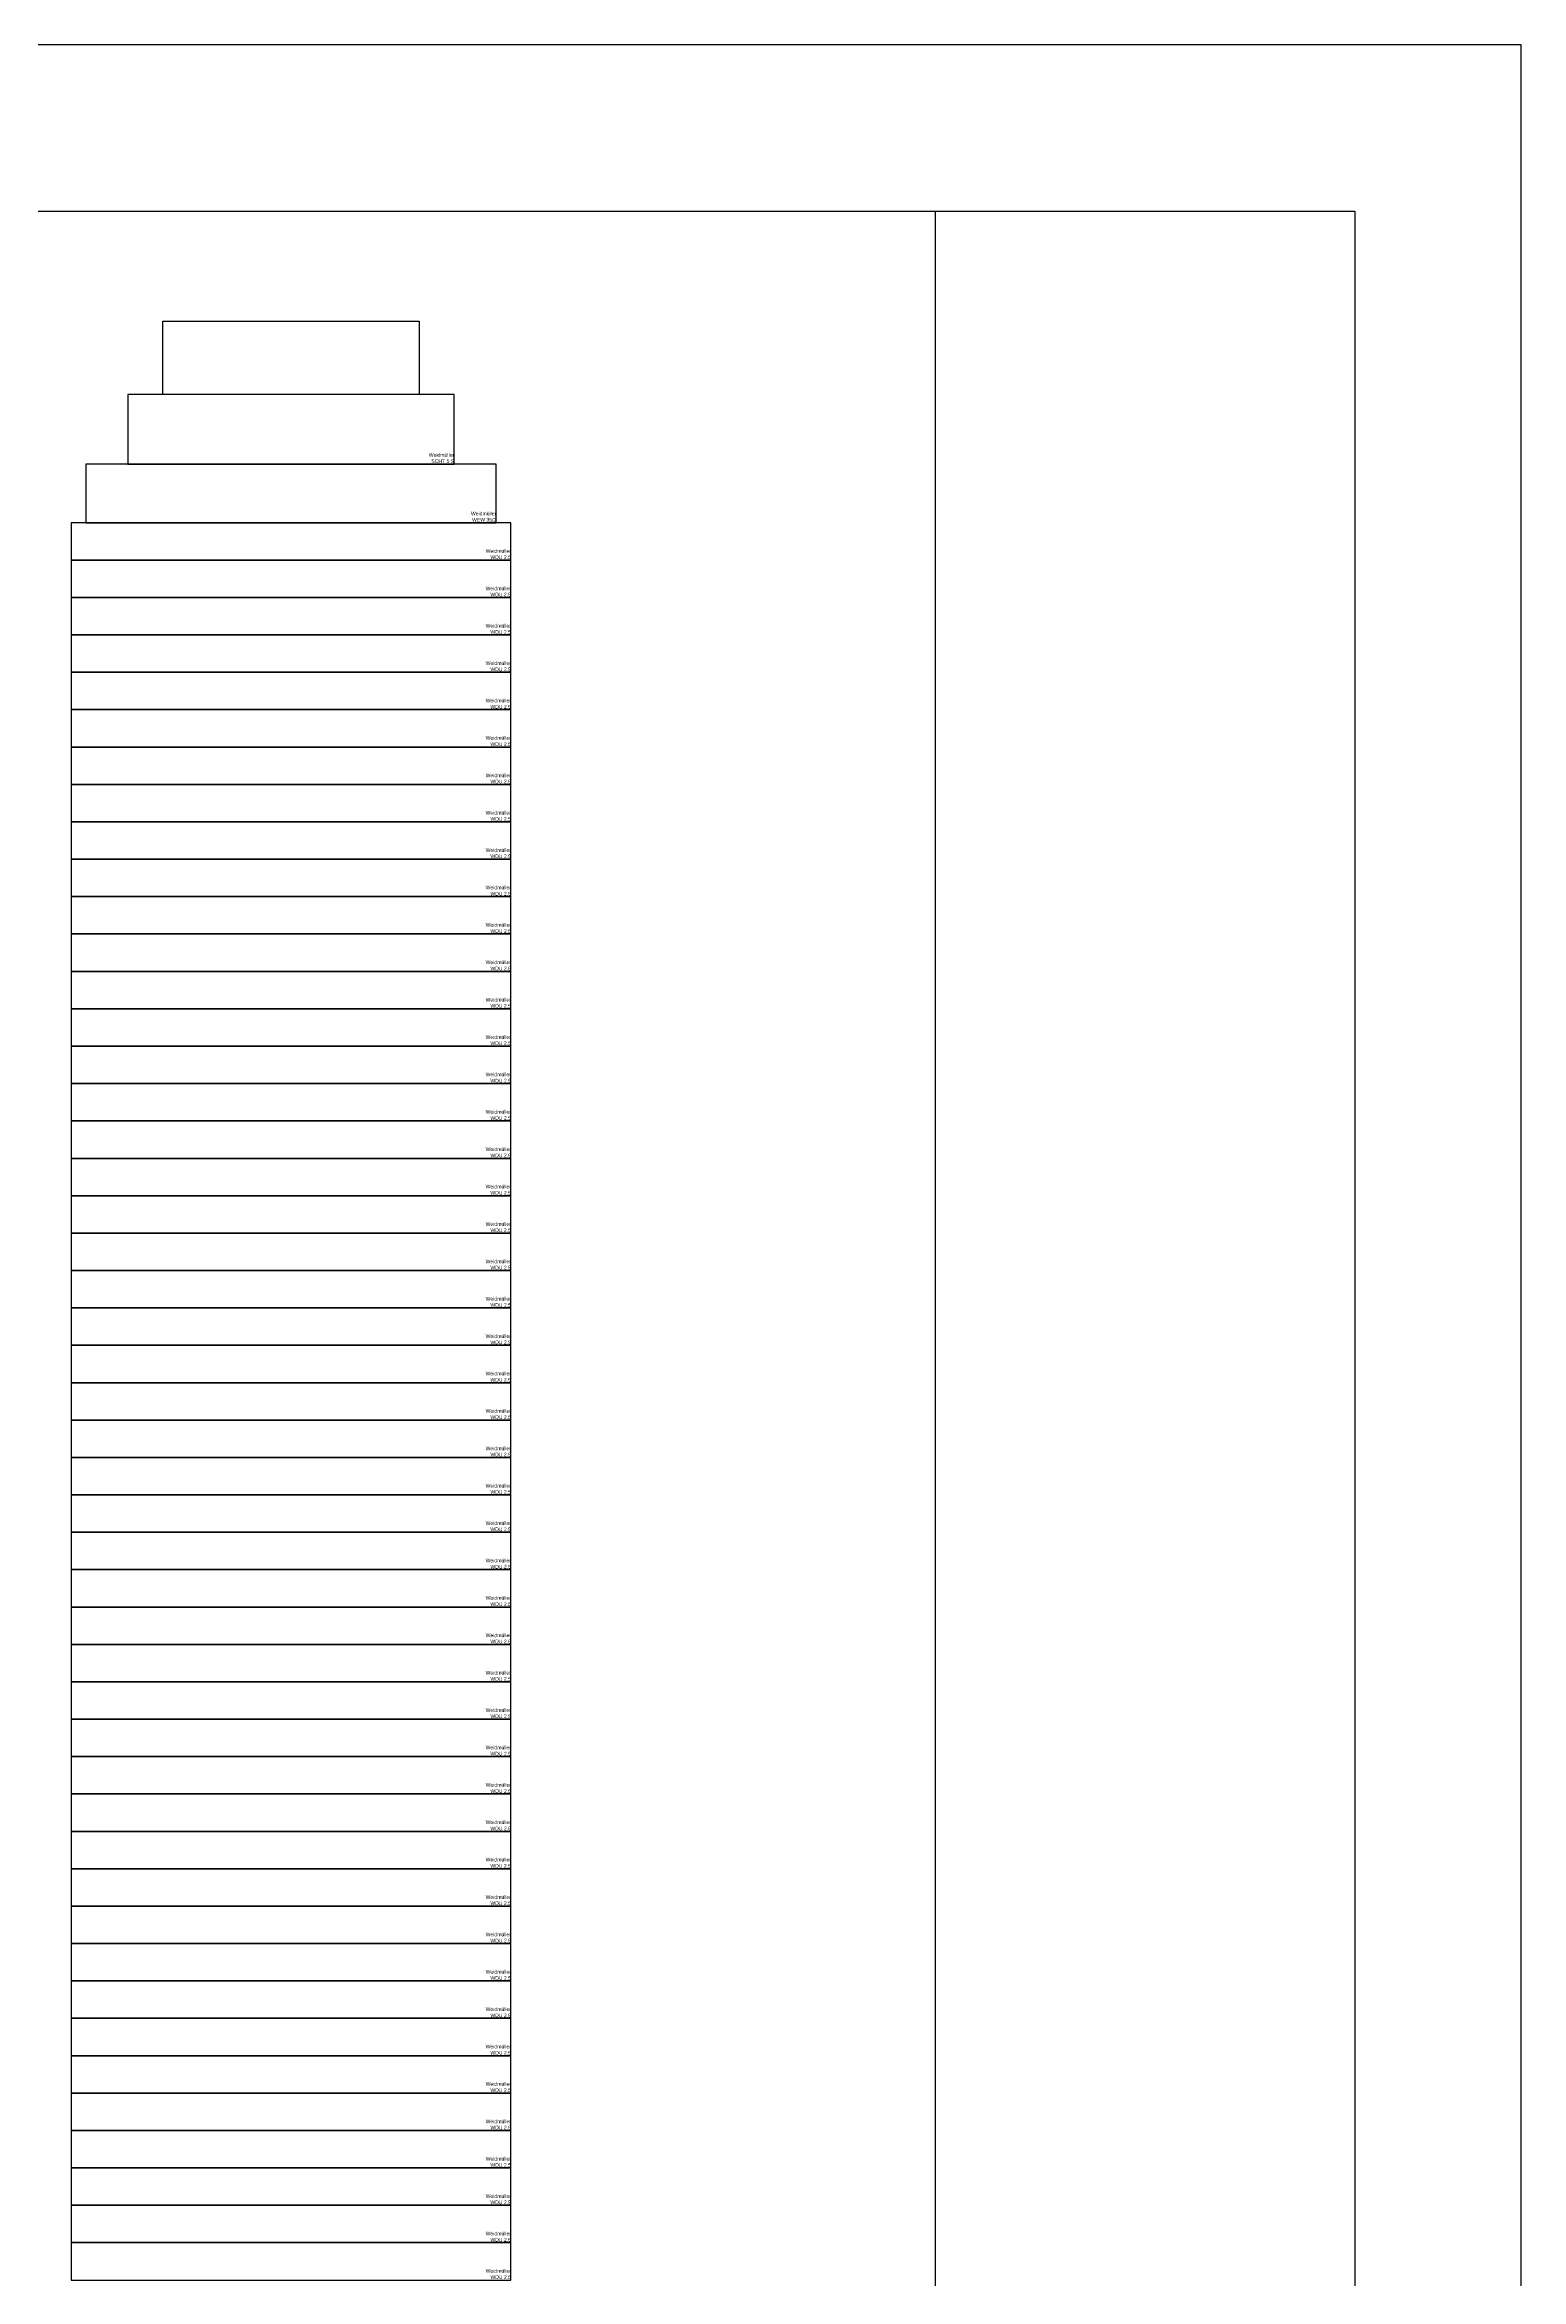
# Model space of a CAD drawing. Extents: x -790 to 844, y 0 to 794.
# Drawn here: x -381.4 to -180, y 304.8 to 609.6 of the extents above; entities that cross this region are included whole.
import ezdxf
from ezdxf.enums import TextEntityAlignment as Align

# ---------------------------------------------------------------- set-up
doc = ezdxf.new("R2010")
doc.units = 0
doc.header["$LTSCALE"] = 10
doc.header["$MEASUREMENT"] = 0
doc.layers.get('Defpoints').update_dxf_attribs({"color": 9})
doc.layers.add('SYMBOL-2', color=2, linetype='Continuous')
doc.layers.add('TERM-7', color=7, linetype='Continuous')
doc.styles.get("Standard").update_dxf_attribs({"font": 'FRAMDCN.TTF'})

# ---------------------------------------------------------------- blocks, each defined once
blk = doc.blocks.new('M-Weidmuller_WEW 35--2')
blk.add_lwpolyline([(-28, -8), (28, -8), (28, 0), (-28, 0)], close=True)
at = {"layer": 'Defpoints'}
for tag, p in [('T_TAG1', (28, -7.16)), ('T_TAG2', (28, -8))]:
    blk.add_attdef(tag, text='', height=0.5, dxfattribs=at).set_placement(p, align=Align.BOTTOM_RIGHT)
blk = doc.blocks.new('M-Weidmuller_SCHT 5 S')
blk.add_lwpolyline([(-22.25, -9.5), (22.25, -9.5), (22.25, 0), (-22.25, 0)], close=True)
at = {"layer": 'Defpoints'}
for tag, p in [('T_TAG1', (22.25, -8.66)), ('T_TAG2', (22.25, -9.5))]:
    blk.add_attdef(tag, text='', height=0.5, dxfattribs=at).set_placement(p, align=Align.BOTTOM_RIGHT)
blk = doc.blocks.new('M-Weidmuller_WDU 2.5')
blk.add_lwpolyline([(-30, -5.1), (30, -5.1), (30, 0), (-30, 0)], close=True)
at = {"layer": 'Defpoints'}
for tag, p in [('T_TAG1', (30, -4.26)), ('T_TAG2', (30, -5.1))]:
    blk.add_attdef(tag, text='', height=0.5, dxfattribs=at).set_placement(p, align=Align.BOTTOM_RIGHT)
blk = doc.blocks.new('*U23')
blk.add_blockref('M-Weidmuller_WDU 2.5', (0, 2.55)).add_auto_attribs({'T_TAG1': 'Weidmüller', 'T_TAG2': 'WDU 2.5'})
blk = doc.blocks.new('*U24')
at = {"layer": 'TERM-7', "color": 0, "linetype": 'ByBlock', "lineweight": -2, "transparency": 16777216}
for p in [(0, 0), (0, -5.1), (0, -10.2), (0, -15.3), (0, -20.4), (0, -25.5), (0, -30.6), (0, -35.7), (0, -40.8), (0, -45.9), (0, -51), (0, -56.1), (0, -61.2), (0, -66.3), (0, -71.4), (0, -76.5), (0, -81.6), (0, -86.7), (0, -91.8), (0, -96.9), (0, -102), (0, -107.1), (0, -112.2), (0, -117.3), (0, -122.4), (0, -127.5), (0, -132.6), (0, -137.7), (0, -142.8), (0, -147.9), (0, -153), (0, -158.1), (0, -163.2), (0, -168.3), (0, -173.4), (0, -178.5), (0, -183.6), (0, -188.7), (0, -193.8), (0, -198.9), (0, -204), (0, -209.1), (0, -214.2), (0, -219.3), (0, -224.4), (0, -229.5), (0, -234.6)]:
    blk.add_blockref('*U23', p, dxfattribs=at)

msp = doc.modelspace()

# ---------------------------------------------------------------- linework, layer by layer
at = {"layer": 'SYMBOL-2', "color": 7}
msp.add_lwpolyline([(-789.6, 609.6), (-789.6, 0), (-180, 0), (-180, 609.6), (-789.6, 609.6)], dxfattribs=at)
at = {"layer": 'SYMBOL-2'}
for points in [[(-766.9, 586.9), (-202.7, 586.9), (-202.7, 22.7), (-766.9, 22.7)], [(-202.7, 22.7), (-259.9, 22.7), (-259.9, 586.9), (-202.7, 586.9)]]:
    msp.add_lwpolyline(points, close=True, dxfattribs=at)
at = {"layer": 'TERM-7'}
msp.add_lwpolyline([(-365.31, 561.9), (-365.31, 571.9), (-330.31, 571.9), (-330.31, 561.9)], dxfattribs=at)

# ---------------------------------------------------------------- block references
for name, p, values in [('M-Weidmuller_SCHT 5 S', (-347.81, 561.9), {'T_TAG1': 'Weidmüller', 'T_TAG2': 'SCHT 5 S'}), ('M-Weidmuller_WEW 35--2', (-347.81, 552.4), {'T_TAG1': 'Weidmüller', 'T_TAG2': 'WEW 35/2'})]:
    msp.add_blockref(name, p, dxfattribs=at).add_auto_attribs(values)
msp.add_blockref('*U24', (-347.81, 541.85), dxfattribs=at)

doc.saveas('drawing.dxf')
